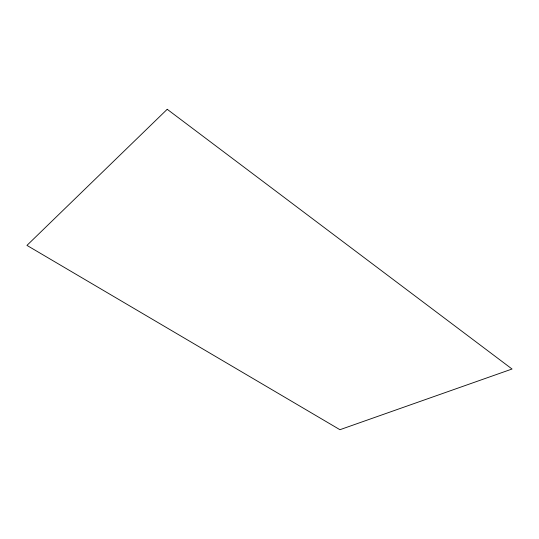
<?xml version="1.0" encoding="UTF-8"?>
<svg xmlns="http://www.w3.org/2000/svg" width="539" height="539" viewBox="0 0 539 539"><rect width="100%" height="100%" fill="white"/><g stroke="black" fill="none" stroke-linecap="round" stroke-linejoin="round"><path stroke-width="0.81" d="M167.218 109.296L26.95 245.393L339.941 429.704L512.05 369.02L167.218 109.296"/></g></svg>
